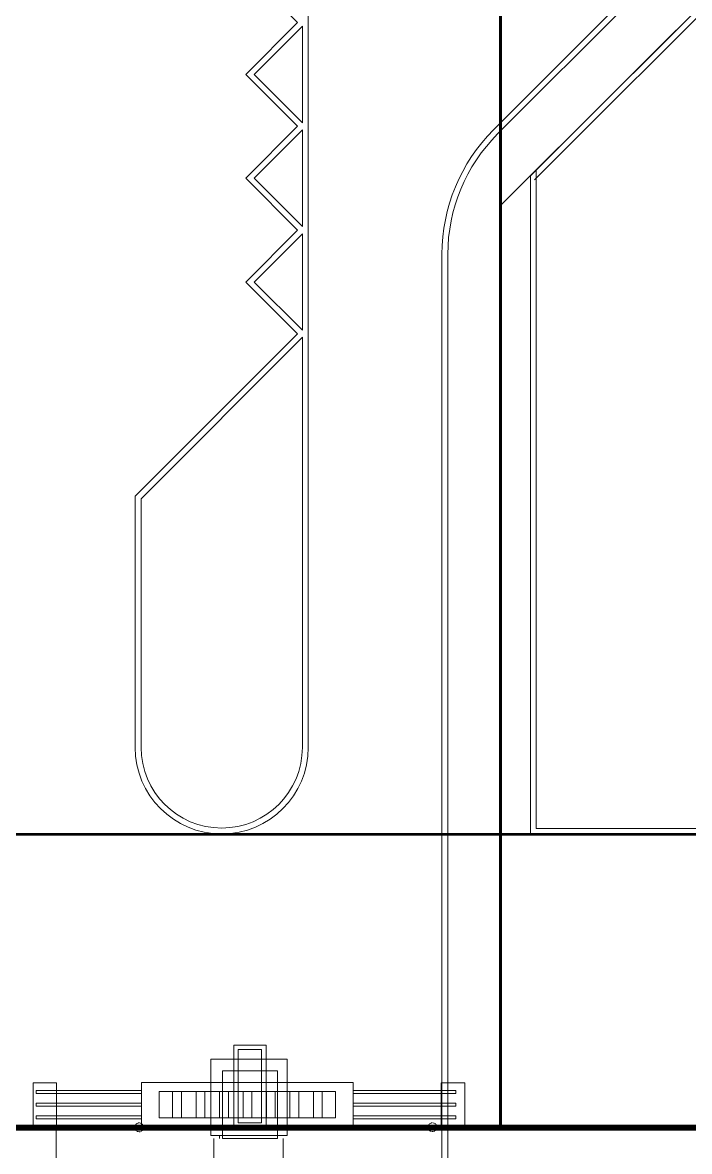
# Model space of a CAD drawing. Header units: millimetres. Extents: x 379264 to 1158416, y -283062 to 356890.
# Drawn here: x 725592 to 726047, y -23138 to -22369 of the extents above; entities that cross this region are included whole.
import ezdxf

# ---------------------------------------------------------------- set-up
doc = ezdxf.new("R2010")
doc.units = ezdxf.units.MM
for name, pattern in [('BLOCK A - CHI TIET THANG 2$0$Center101', [13, 10, -1, 1, -1]), ('keyplan TANG 1$0$HTT Hidden 10.5', [1.5, 1, -0.5]), ('keyplan TANG 1$0$MB_Luoi truc$1$HTT Center', [13, 10, -1, 1, -1]), ('keyplan TANG 1$0$Ranh dat$0$HTT Divide', [18, 10, -2, 1, -2, 1, -2]), ('keyplan TANG 1$0$Ranh dat$0$HTT Hidden 21', [3, 2, -1])]:
    doc.linetypes.add(name, pattern=pattern)
doc.layers.add('BLOCK A - CHI TIET THANG 2$0$Basement Grid Line', color=250, linetype='BLOCK A - CHI TIET THANG 2$0$Center101')
doc.layers.add('BLOCK A - CHI TIET THANG 2$0$DnW', color=20, linetype='Continuous')
for name, color, linetype, lineweight in [('keyplan TANG 1$0$Hatch vat lieu', 250, 'Continuous', 5), ('keyplan TANG 1$0$MB_Luoi truc$1$Luoi Truc', 250, 'keyplan TANG 1$0$MB_Luoi truc$1$HTT Center', 9), ('keyplan TANG 1$0$Net Thay khac', 250, 'Continuous', 15), ('keyplan TANG 1$0$Net thay Tuong', 250, 'Continuous', 20), ('keyplan TANG 1$0$Ranh dat$0$CGXD', 250, 'keyplan TANG 1$0$Ranh dat$0$HTT Hidden 21', 40), ('keyplan TANG 1$0$Ranh dat$0$Ranh dat', 250, 'keyplan TANG 1$0$Ranh dat$0$HTT Divide', 40)]:
    doc.layers.add(name, color=color, linetype=linetype, lineweight=lineweight)

# ---------------------------------------------------------------- blocks, each defined once
blk = doc.blocks.new('keyplan TANG 1')
at = {"layer": 'keyplan TANG 1$0$Hatch vat lieu'}
for p, q in [((16216.1, -11983.2), (18859.3, -11983.2)), ((19158.4, -11990), (28858.9, -11983.2)), ((29333.8, -11990), (19158.4, -11990)), ((28858.9, -11983.2), (19158.6, -11983.2)), ((19158.6, -11983.2), (22233.8, -11983.2)), ((21749.7, -12265.6), (21749.7, -12365.6)), ((23333.8, -11983.2), (28858.9, -11983.2)), ((23722.1, -12265.6), (23722.1, -12365.6))]:
    blk.add_line(p, q, dxfattribs=at)
for points in [[(31332.6, 66150, 0.4142136), (29532.7, 64350), (29532.7, 56321, 0.1989102), (31231.5, 52219.8), (35712.6, 47738.7, -0.1989309), (37528.5, 43354.2), (37527.6, 30734.4, -0.1988939), (35711.6, 26350.8), (31231.7, 21871, 0.1989147), (29533, 17769.7), (29533.2, -14000, 0.4142116), (33333.2, -17800), (105549.8, -17800, 0.4142149), (109349.8, -14000), (109349.6, 42637.1, 0.1989118), (107650.8, 46738.3), (103168.9, 51220.3, -0.1988939), (101352.9, 55603.9), (101352, 67603.4, -0.1989309), (103167.9, 71987.9)], [(32491.4, 20302.2), (39527.3, 27338.1), (39527.7, 32348.6), (40334.4, 32348.5), (40328.6, 29713.5, 0.41485), (46528.6, 23500), (76850, 23500)]]:
    blk.add_lwpolyline(points, format="xyb", dxfattribs=at)
for points in [[(24573, 22248.7), (22924.3, 23897.5), (24573, 25546.2)], [(24573, 25546.2), (24573, 22248.7)], [(24573, 18713.2), (22924.3, 20362), (24573, 22010.7)], [(24573, 22010.7), (24573, 18713.2)], [(24573, 15177.6), (22927.5, 16823.2), (24573, 18468.8), (24573, 15177.6)]]:
    blk.add_lwpolyline(points, dxfattribs=at)
blk.add_lwpolyline([(24573, 14939.7), (24573, 964.4, -1), (19073, 964.4), (19073, 9439.7)], format="xyb", close=True, dxfattribs=at)
at = {"layer": 'keyplan TANG 1$0$Hatch vat lieu', "flags": 128}
for points in [[(22233.8, -9184.8), (23333.8, -9184.8), (23333.8, -11987.4), (22233.8, -11987.4)], [(22233.8, -9184.8), (23333.8, -9184.8), (23333.8, -11987.4), (22233.8, -11987.4)], [(22383.8, -11837.4), (23183.8, -11837.4), (23183.8, -9334.8), (22383.8, -9334.8)], [(22383.8, -9334.8), (23183.8, -9334.8), (23183.8, -11837.4), (22383.8, -11837.4)], [(21449.7, -9665.6), (24049.7, -9665.6), (24049.7, -12265.6), (21449.7, -12265.6)], [(21849.7, -10065.6), (23722.1, -10065.6), (23722.1, -12365.6), (21849.7, -12365.6)], [(15391.4, -10465.6), (16191.4, -10465.6), (16191.4, -11965.6), (15391.4, -11965.6)], [(15491.4, -10735.6), (19091.4, -10735.6), (19091.4, -10835.6), (15491.4, -10835.6)], [(19091.4, -10463.3), (26308, -10463.3), (26308, -11963.3), (19091.4, -11963.3)], [(19691.4, -10763.3), (25708, -10763.3), (25708, -11663.3), (19691.4, -11663.3)], [(20149.7, -10763.3), (20449.7, -10763.3), (20449.7, -11663.3), (20149.7, -11663.3)], [(20949.7, -10763.3), (21249.7, -10763.3), (21249.7, -11663.3), (20949.7, -11663.3)], [(21749.7, -10763.3), (22049.7, -10763.3), (22049.7, -11663.3), (21749.7, -11663.3)], [(22549.7, -10763.3), (22849.7, -10763.3), (22849.7, -11663.3), (22549.7, -11663.3)], [(23349.7, -10763.3), (23649.7, -10763.3), (23649.7, -11663.3), (23349.7, -11663.3)], [(24149.7, -10763.3), (24449.7, -10763.3), (24449.7, -11663.3), (24149.7, -11663.3)], [(24949.7, -10763.3), (25249.7, -10763.3), (25249.7, -11663.3), (24949.7, -11663.3)], [(26308, -10733.3), (29808, -10733.3), (29808, -10833.3), (26308, -10833.3)], [(29308, -10465.6), (30108, -10465.6), (30108, -11965.6), (29308, -11965.6)], [(15491.4, -11165.6), (19091.4, -11165.6), (19091.4, -11265.6), (15491.4, -11265.6)], [(26308, -11163.3), (29808, -11163.3), (29808, -11263.3), (26308, -11263.3)], [(15491.4, -11595.6), (19091.4, -11595.6), (19091.4, -11695.6), (15491.4, -11695.6)], [(26308, -11593.3), (29808, -11593.3), (29808, -11693.3), (26308, -11693.3)]]:
    blk.add_lwpolyline(points, close=True, dxfattribs=at)
blk.add_lwpolyline([(21549.7, -12365.6), (21549.7, -13165.8, 0.3942565), (22104.3, -13762.2), (23322, -13765.6, 0.3907315), (23918.7, -13210.3), (23922.1, -12364.8)], format="xyb", dxfattribs=at)
at = {"layer": 'keyplan TANG 1$0$Hatch vat lieu', "linetype": 'keyplan TANG 1$0$HTT Hidden 10.5'}
for centre, start, end in [((19008.9, -11985.7), 0, 180), ((29008.9, -11983.2), 0, 180), ((19008.9, -11985.7), 180, 0), ((29008.9, -11983.2), 180, 0)]:
    blk.add_arc(centre, 150, start, end, dxfattribs=at)
at = {"layer": 'keyplan TANG 1$0$MB_Luoi truc$1$Luoi Truc'}
blk.add_line((107550, -2000), (-120717, -2000), dxfattribs=at)
at = {"layer": 'keyplan TANG 1$0$Net Thay khac'}
for points in [[(31332.6, 66350, 0.4142136), (29332.7, 64350), (29332.7, 56321, 0.1989102), (31090.1, 52078.4), (35571.1, 47597.3, -0.1989309), (37328.5, 43354.2), (37327.6, 30734.5, -0.1988939), (35570.2, 26492.2), (31090.3, 22012.4, 0.1989147), (29333, 17769.7), (29333.2, -14000, 0.4142116), (33333.2, -18000), (105549.8, -18000, 0.4142149), (109549.8, -14000), (109549.6, 42637.1, 0.1989118), (107792.2, 46879.8), (103310.3, 51361.7, -0.1988939), (101552.9, 55603.9), (101552, 67603.5, -0.1989309), (103309.3, 71846.5)], [(18873.1, 54502.7, -1), (24773, 54502.7), (24773, 964.4, -1), (18873, 964.4), (18873, 9522.5), (24409.2, 15058.7)], [(32350, 20443.7), (39327.3, 27420.9), (39327.7, 32548.6), (40534.8, 32548.5), (40528.6, 29713, 0.41485), (46528.6, 23700), (76850, 23700)]]:
    blk.add_lwpolyline(points, format="xyb", dxfattribs=at)
blk.add_lwpolyline([(24409.2, 15058.7), (22644.6, 16823.2), (24412.4, 18591), (22641.4, 20362), (24409.2, 22129.7), (22641.4, 23897.5), (24409.2, 25665.3), (22641.4, 27433), (24409.2, 29200.8), (22641.4, 30968.6), (24409.4, 32736.5), (18873.1, 38272.9), (18873.1, 54502.7)], dxfattribs=at)
blk.add_lwpolyline([(16178, -12000.9), (-97129.7, -11995.9), (-97129.7, -13996.1, 0.4142008), (-93129.8, -17996.1), (12177.8, -18000.7, 0.4142263), (16178, -14000.7)], format="xyb", close=True, dxfattribs=at)
at = {"layer": 'keyplan TANG 1$0$Net thay Tuong'}
for points in [[(39327.3, 27420.9), (31332.9, 19426.6), (31333.2, -12000), (107549.8, -12000), (107550.7, 44292.8), (101550.8, 50315)], [(101550, -2000), (32350, -2000), (32350, 20443.7)], [(101350, -1800), (32550, -1800), (32550, 20643.7)]]:
    blk.add_lwpolyline(points, dxfattribs=at)
at = {"layer": 'keyplan TANG 1$0$Ranh dat$0$CGXD', "ltscale": 0.1, "const_width": 100}
blk.add_lwpolyline([(-120672.6, -2000), (101550, -2000), (101552.6, 159996.8), (-8354.5, 159998.1), (-8358.6, 83058.7)], dxfattribs=at)
at = {"layer": 'keyplan TANG 1$0$Ranh dat$0$Ranh dat', "ltscale": 0.1, "const_width": 200}
blk.add_lwpolyline([(107552.7, 163996.8), (107549.8, -12000), (-120672.6, -12000), (-121036.9, 70001.2), (-12359.3, 69993.1), (-12354.3, 163998.2), (107552.7, 163996.8)], close=True, dxfattribs=at)
at = {"layer": 'keyplan TANG 1$0$Ranh dat$0$Ranh dat', "ltscale": 0.1, "const_width": 100}
blk.add_lwpolyline([(26611.9, 80732.3), (31332.6, 75108), (31333.2, -12000), (-120672.6, -12000), (-121023.9, 69993.5), (-12357.2, 69991.8), (-12355.7, 83058.7), (-3202, 83058.7), (-3201.9, 80732.1), (26611.9, 80732.3)], dxfattribs=at)
blk = doc.blocks.new('A$C70971DB5')
at = {"layer": 'BLOCK A - CHI TIET THANG 2$0$DnW', "xscale": 0.02, "yscale": 0.02, "zscale": 0.02}
blk.add_blockref('keyplan TANG 1', (-344.3, 957.46), dxfattribs=at)

msp = doc.modelspace()

# ---------------------------------------------------------------- block references
at = {"layer": 'BLOCK A - CHI TIET THANG 2$0$Basement Grid Line'}
msp.add_blockref('A$C70971DB5', (725635.45, -23839.35), dxfattribs=at)

doc.saveas('drawing.dxf')
